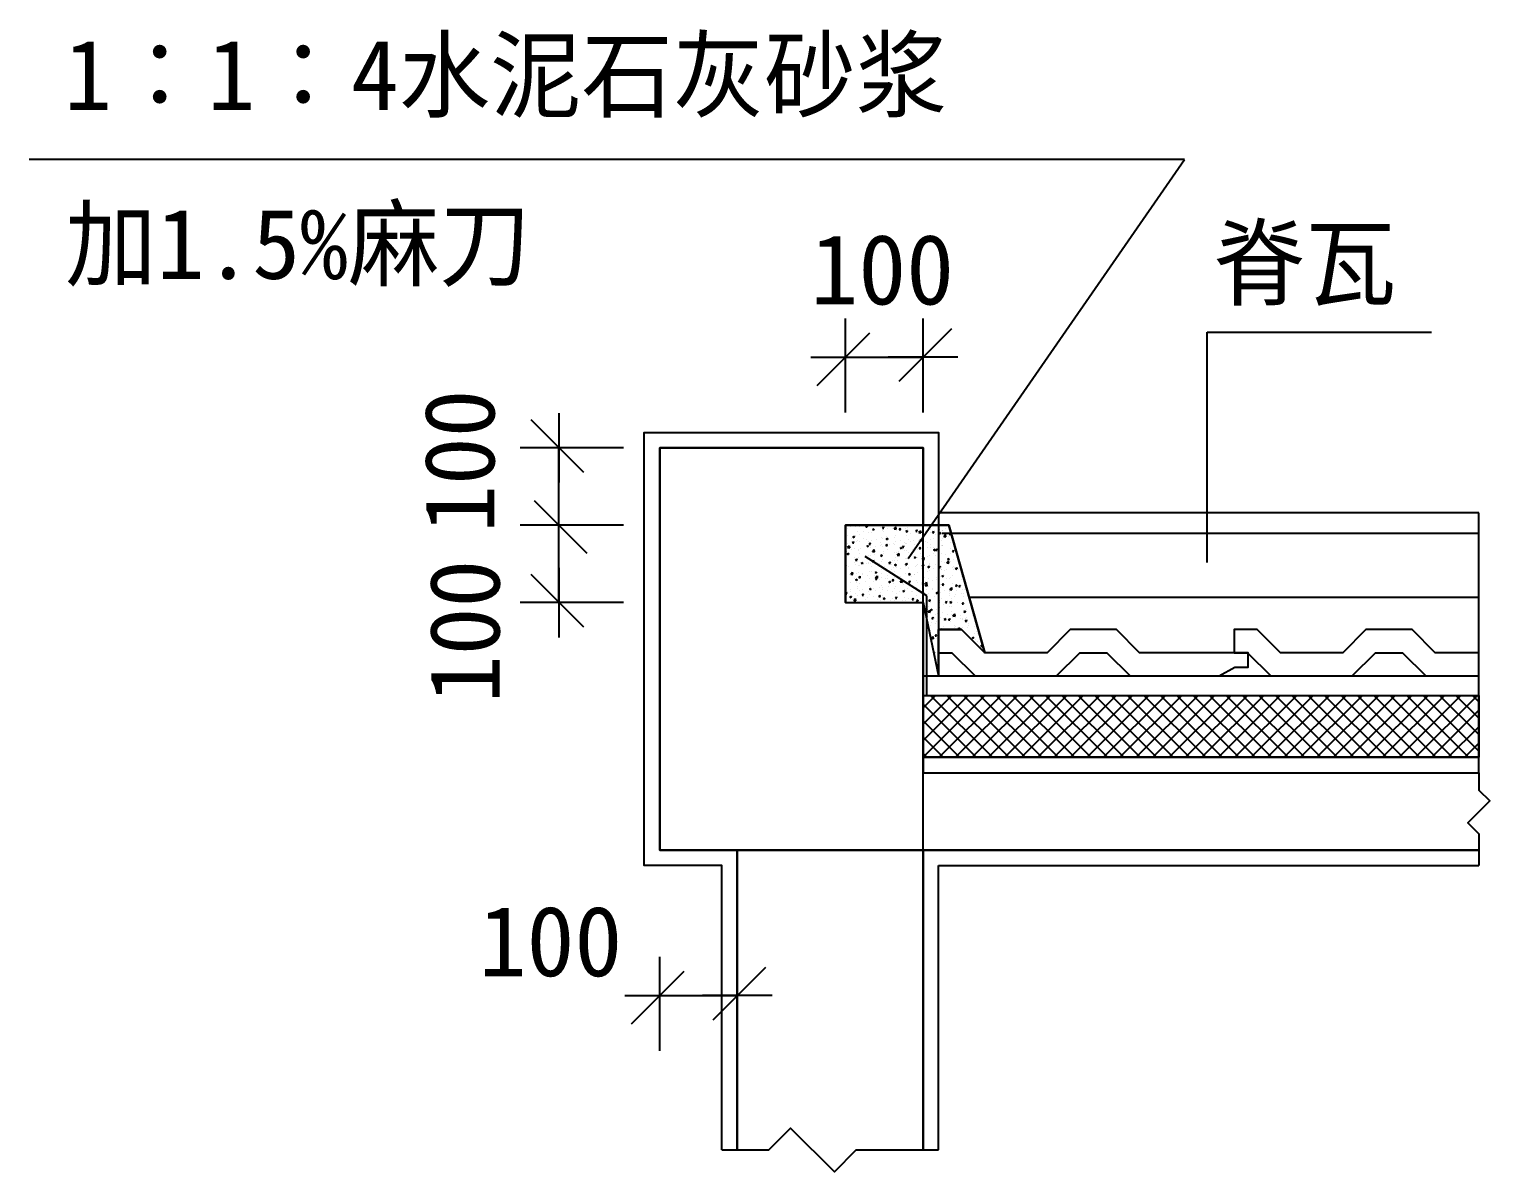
# Model space of a CAD drawing. Header units: metres. Extents: x 2670 to 45747, y -17800 to 38568.
# Drawn here: x 35145 to 44579, y 10562 to 17947 of the extents above; entities that cross this region are included whole.
import ezdxf

# ---------------------------------------------------------------- set-up
doc = ezdxf.new("R2010")
doc.units = ezdxf.units.M
for name, color, linetype in [('BD', 2, 'Continuous'), ('MC', 4, 'Continuous'), ('Y', 6, 'Continuous'), ('ZHOU2', 3, 'Continuous')]:
    doc.layers.add(name, color=color, linetype=linetype)

# ---------------------------------------------------------------- blocks, each defined once
blk = doc.blocks.new('_DIMX')
blk.add_line((-150, 0), (150, 0))
at = {"color": 1}
blk.add_lwpolyline([(-122.18, -121.72), (104.68, 105.14)], dxfattribs=at)

msp = doc.modelspace()

# ---------------------------------------------------------------- linework, layer by layer
for p, q in [((42606.98, 17103.91), (35145.32, 17103.91)), ((42754.62, 14500.46), (42754.62, 15989.36)), ((42754.62, 15989.36), (44201.99, 15989.36)), ((39218.46, 15241.23), (40918.46, 15241.23)), ((39218.46, 12641.23), (39218.46, 15241.23)), ((40918.46, 10703.21), (40918.46, 15241.23)), ((44508.68, 14820.38), (41025.22, 14820.38)), ((44508.68, 13141.23), (44508.68, 14820.38)), ((40424.38, 14730.17), (40424.38, 14730.17)), ((40431.76, 14722.08), (40431.76, 14722.08)), ((40441.71, 14740.59), (40442.25, 14741.23)), ((40441.71, 14740.59), (40450.68, 14739.8)), ((40450.92, 14739.89), (40450.67, 14741.23)), ((40483.92, 14732.98), (40483.92, 14732.98)), ((40509.66, 14733.33), (40509.66, 14733.33)), ((40549.3, 14731.18), (40556.53, 14739.79)), ((40549.3, 14731.18), (40558.27, 14730.39)), ((40558.51, 14730.48), (40556.77, 14739.88)), ((40563.99, 14729.59), (40563.99, 14729.59)), ((40581.36, 14741.23), (40585.29, 14740.62)), ((40585.53, 14740.65), (40585.47, 14741.23)), ((40591.93, 14714.08), (40602.44, 14718.11)), ((40599.64, 14709.14), (40602.68, 14718.2)), ((40644.06, 14726.21), (40644.06, 14726.21)), ((40656.89, 14721.76), (40664.12, 14730.38)), ((40656.89, 14721.76), (40665.86, 14720.98)), ((40666.1, 14721.06), (40664.36, 14730.47)), ((40687.6, 14722.63), (40687.6, 14722.63)), ((40724.14, 14722.83), (40724.14, 14722.83)), ((40725.15, 14727.58), (40725.15, 14727.58)), ((40732.03, 14717.86), (40743.72, 14730.04)), ((40732.03, 14717.86), (40745.37, 14715.79)), ((40745.62, 14715.82), (40743.96, 14730.07)), ((40744.11, 14722.73), (40744.11, 14722.73)), ((40764.48, 14712.35), (40771.71, 14720.97)), ((40773.69, 14711.65), (40771.95, 14721.05)), ((40781.96, 14735.06), (40781.96, 14735.06)), ((40804.21, 14719.44), (40804.21, 14719.44)), ((40815.55, 14725.37), (40815.55, 14725.37)), ((40831.58, 14737.74), (40831.58, 14737.74)), ((40891.31, 14734.97), (40891.31, 14734.97)), ((40918.46, 14741.23), (41086.23, 14741.23)), ((40918.46, 14741.23), (40918.46, 14741.23)), ((41063.88, 14718.21), (41063.88, 14718.21)), ((41086.23, 14741.23), (41317.78, 13917.19)), ((40429.93, 14672.15), (40429.93, 14672.15)), ((40454.71, 14656.33), (40454.71, 14656.33)), ((40459.05, 14638.58), (40459.05, 14638.58)), ((40462.53, 14627.76), (40469.76, 14636.38)), ((40462.53, 14627.76), (40471.49, 14626.97)), ((40465.9, 14665.7), (40476.4, 14669.73)), ((40465.9, 14665.7), (40473.36, 14660.67)), ((40471.73, 14627.06), (40470, 14636.46)), ((40473.6, 14660.76), (40476.64, 14669.82)), ((40481.67, 14677.68), (40481.67, 14677.68)), ((40486.33, 14636.18), (40486.33, 14636.18)), ((40496.6, 14643.52), (40496.6, 14643.52)), ((40498.51, 14697.74), (40498.51, 14697.74)), ((40506.02, 14633.46), (40506.02, 14633.46)), ((40507.84, 14683.4), (40507.84, 14683.4)), ((40534.78, 14652.94), (40534.78, 14652.94)), ((40536.06, 14702.68), (40536.06, 14702.68)), ((40553.41, 14651), (40553.41, 14651)), ((40566.41, 14632.8), (40566.41, 14632.8)), ((40569.15, 14692.7), (40569.15, 14692.7)), ((40570.12, 14618.35), (40577.35, 14626.96)), ((40579.32, 14617.65), (40577.59, 14627.05)), ((40583.03, 14644.02), (40583.03, 14644.02)), ((40584.86, 14693.96), (40584.86, 14693.96)), ((40591.93, 14714.08), (40599.39, 14709.05)), ((40592.87, 14710.16), (40592.87, 14710.16)), ((40614.85, 14649.56), (40614.85, 14649.56)), ((40646.48, 14629.41), (40646.48, 14629.41)), ((40648.14, 14663.47), (40648.14, 14663.47)), ((40656.63, 14707.71), (40656.63, 14707.71)), ((40658.8, 14653.63), (40658.8, 14653.63)), ((40660.62, 14703.56), (40660.62, 14703.56)), ((40681.47, 14653.69), (40691.97, 14657.72)), ((40681.47, 14653.69), (40688.93, 14648.66)), ((40685.69, 14668.42), (40685.69, 14668.42)), ((40689.17, 14648.74), (40692.21, 14657.81)), ((40694.93, 14646.18), (40694.93, 14646.18)), ((40726.55, 14626.03), (40726.55, 14626.03)), ((40736.71, 14664.87), (40736.71, 14664.87)), ((40737.91, 14633.23), (40737.91, 14633.23)), ((40738.53, 14714.81), (40738.53, 14714.81)), ((40742.5, 14675.9), (40742.5, 14675.9)), ((40764.48, 14712.35), (40773.45, 14711.57)), ((40775, 14642.79), (40775, 14642.79)), ((40797.77, 14629.21), (40797.77, 14629.21)), ((40807.5, 14702.07), (40818.01, 14706.1)), ((40807.5, 14702.07), (40814.96, 14697.04)), ((40811.9, 14625.5), (40811.9, 14625.5)), ((40813.72, 14675.43), (40813.72, 14675.43)), ((40815.21, 14697.12), (40818.25, 14706.19)), ((40825.39, 14648.24), (40825.39, 14648.24)), ((40835.32, 14634.15), (40835.32, 14634.15)), ((40837.23, 14688.37), (40837.23, 14688.37)), ((40855.07, 14639.41), (40855.07, 14639.41)), ((40872.07, 14702.94), (40879.3, 14711.55)), ((40872.07, 14702.94), (40881.04, 14702.15)), ((40874.78, 14693.31), (40874.78, 14693.31)), ((40881.28, 14702.24), (40879.54, 14711.64)), ((40884.28, 14716.06), (40884.28, 14716.06)), ((40887.66, 14635.1), (40887.66, 14635.1)), ((40889.49, 14685.04), (40889.49, 14685.04)), ((40892.12, 14693.03), (40903.8, 14705.21)), ((40892.12, 14693.03), (40905.46, 14690.97)), ((40892.13, 14641.63), (40892.13, 14641.63)), ((40897.04, 14641.68), (40907.54, 14645.71)), ((40897.04, 14641.68), (40904.5, 14636.64)), ((40905.71, 14691), (40904.05, 14705.24)), ((40904.74, 14636.73), (40907.78, 14645.79)), ((40912.87, 14663.26), (40912.87, 14663.26)), ((40931.59, 14700.79), (40931.59, 14700.79)), ((40935.15, 14636.03), (40935.15, 14636.03)), ((40948.81, 14630.32), (40948.81, 14630.32)), ((40964.36, 14712.68), (40964.36, 14712.68)), ((40965.57, 14646.35), (40965.57, 14646.35)), ((40967.4, 14696.28), (40967.4, 14696.28)), ((40979.66, 14693.52), (40986.89, 14702.14)), ((40979.66, 14693.52), (40988.62, 14692.74)), ((40986.87, 14654.1), (40986.87, 14654.1)), ((40988.86, 14692.82), (40987.13, 14702.23)), ((41000.35, 14678.28), (41000.35, 14678.28)), ((41015.22, 14632.65), (41015.22, 14632.65)), ((41023.07, 14690.06), (41033.57, 14694.09)), ((41023.07, 14690.06), (41030.53, 14685.02)), ((41024.42, 14659.04), (41024.42, 14659.04)), ((41026.33, 14713.26), (41026.33, 14713.26)), ((41030.77, 14685.11), (41033.82, 14694.17)), ((41036.29, 14645.34), (41036.29, 14645.34)), ((44508.68, 14687.65), (41041.82, 14687.65)), ((41042.59, 14656.91), (41042.59, 14656.91)), ((41044.41, 14706.85), (41044.41, 14706.85)), ((41044.43, 14709.29), (41044.43, 14709.29)), ((41052.21, 14668.21), (41063.89, 14680.38)), ((41052.21, 14668.21), (41065.55, 14666.14)), ((41065.79, 14666.17), (41064.13, 14680.41)), ((41081.23, 14666.52), (41081.23, 14666.52)), ((41087.25, 14684.11), (41094.48, 14692.73)), ((41087.25, 14684.11), (41096.21, 14683.33)), ((41087.82, 14693.29), (41087.82, 14693.29)), ((41096.45, 14683.41), (41094.72, 14692.81)), ((41095.29, 14629.26), (41095.29, 14629.26)), ((41112.61, 14629.66), (41117.09, 14631.38)), ((41112.61, 14629.66), (41118.74, 14625.53)), ((40419.59, 14579.42), (40419.59, 14579.42)), ((40423.94, 14540.23), (40423.94, 14540.23)), ((40424.86, 14580.08), (40424.86, 14580.08)), ((40426.28, 14572.28), (40426.28, 14572.28)), ((40428.11, 14622.22), (40428.11, 14622.22)), ((40429.4, 14556.93), (40439.91, 14560.96)), ((40429.4, 14556.93), (40436.86, 14551.9)), ((40431.75, 14596.57), (40443.43, 14608.75)), ((40431.75, 14596.57), (40445.09, 14594.5)), ((40437.1, 14551.98), (40440.15, 14561.05)), ((40445.33, 14594.53), (40443.68, 14608.78)), ((40457.14, 14584.36), (40457.14, 14584.36)), ((40474.49, 14532.68), (40474.49, 14532.68)), ((40475.48, 14588.18), (40475.48, 14588.18)), ((40502.37, 14533.59), (40502.37, 14533.59)), ((40504.19, 14583.53), (40504.19, 14583.53)), ((40504.94, 14576.7), (40504.94, 14576.7)), ((40511.42, 14555.25), (40511.42, 14555.25)), ((40513.95, 14591.84), (40513.95, 14591.84)), ((40943.46, 14283.98), (40544.45, 14539.56)), ((40555.44, 14605.31), (40565.94, 14609.34)), ((40555.44, 14605.31), (40562.9, 14600.28)), ((40562.96, 14603.2), (40562.96, 14603.2)), ((40563.14, 14600.36), (40566.18, 14609.43)), ((40569.22, 14545.15), (40569.22, 14545.15)), ((40570.12, 14618.35), (40579.08, 14617.56)), ((40579.38, 14544.16), (40579.38, 14544.16)), ((40581.21, 14594.09), (40581.21, 14594.09)), ((40585.01, 14573.32), (40585.01, 14573.32)), ((40591.83, 14571.74), (40603.52, 14583.92)), ((40591.83, 14571.74), (40605.17, 14569.68)), ((40598.9, 14570.26), (40598.9, 14570.26)), ((40605.42, 14569.71), (40603.76, 14583.95)), ((40606.77, 14550.09), (40606.77, 14550.09)), ((40608.68, 14604.31), (40608.68, 14604.31)), ((40644.97, 14544.92), (40655.47, 14548.95)), ((40644.97, 14544.92), (40652.43, 14539.88)), ((40646.23, 14609.25), (40646.23, 14609.25)), ((40650.43, 14618.21), (40650.43, 14618.21)), ((40652.67, 14539.97), (40655.72, 14549.03)), ((40655.15, 14553.76), (40655.15, 14553.76)), ((40656.97, 14603.69), (40656.97, 14603.69)), ((40663.58, 14557.57), (40663.58, 14557.57)), ((40665.08, 14569.93), (40665.08, 14569.93)), ((40677.7, 14608.93), (40684.94, 14617.55)), ((40677.7, 14608.93), (40686.67, 14608.15)), ((40686.91, 14608.23), (40685.18, 14617.64)), ((40686.38, 14585.28), (40686.38, 14585.28)), ((40703.04, 14616.73), (40703.04, 14616.73)), ((40733.06, 14565), (40733.06, 14565)), ((40734.88, 14614.94), (40734.88, 14614.94)), ((40743.66, 14532.78), (40743.66, 14532.78)), ((40745.16, 14566.55), (40745.16, 14566.55)), ((40751.92, 14546.92), (40763.6, 14559.09)), ((40751.92, 14546.92), (40765.26, 14544.85)), ((40758.31, 14570.04), (40758.31, 14570.04)), ((40765.51, 14544.88), (40763.85, 14559.12)), ((40771.01, 14593.3), (40781.51, 14597.33)), ((40771.01, 14593.3), (40778.47, 14588.26)), ((40773.85, 14600.29), (40773.85, 14600.29)), ((40778.71, 14588.35), (40781.75, 14597.41)), ((40785.29, 14599.52), (40792.52, 14608.14)), ((40785.29, 14599.52), (40794.26, 14598.74)), ((40794.5, 14598.82), (40792.76, 14608.22)), ((40795.86, 14574.99), (40795.86, 14574.99)), ((40806.63, 14622.65), (40806.63, 14622.65)), ((40810.07, 14575.57), (40810.07, 14575.57)), ((40825.23, 14563.17), (40825.23, 14563.17)), ((40831.14, 14547.8), (40831.14, 14547.8)), ((40852.67, 14582.47), (40852.67, 14582.47)), ((40860.54, 14532.9), (40871.04, 14536.94)), ((40860.54, 14532.9), (40868, 14527.87)), ((40861.33, 14615.31), (40861.33, 14615.31)), ((40868.24, 14527.96), (40871.29, 14537.02)), ((40884.02, 14535.23), (40884.02, 14535.23)), ((40885.84, 14585.17), (40885.84, 14585.17)), ((40886.7, 14619.26), (40886.7, 14619.26)), ((40892.88, 14590.11), (40900.11, 14598.73)), ((40892.88, 14590.11), (40901.85, 14589.32)), ((40902.09, 14589.41), (40900.35, 14598.81)), ((40905.3, 14559.78), (40905.3, 14559.78)), ((40907.95, 14535.78), (40907.95, 14535.78)), ((40912.01, 14522.09), (40923.69, 14534.27)), ((40918.62, 14562.82), (40918.62, 14562.82)), ((40925.59, 14520.05), (40923.94, 14534.3)), ((40945.5, 14540.72), (40945.5, 14540.72)), ((40947.41, 14594.94), (40947.41, 14594.94)), ((40961.92, 14546.48), (40961.92, 14546.48)), ((40963.75, 14596.42), (40963.75, 14596.42)), ((40966.77, 14615.88), (40966.77, 14615.88)), ((40984.96, 14599.88), (40984.96, 14599.88)), ((40985.38, 14556.4), (40985.38, 14556.4)), ((40986.57, 14581.28), (40997.08, 14585.32)), ((40986.57, 14581.28), (40994.04, 14576.25)), ((40994.28, 14576.34), (40997.32, 14585.4)), ((41000.47, 14580.7), (41007.7, 14589.31)), ((41000.47, 14580.7), (41009.44, 14579.91)), ((41002.31, 14548.2), (41002.31, 14548.2)), ((41006.1, 14577.83), (41006.1, 14577.83)), ((41009.68, 14580), (41007.94, 14589.4)), ((41038.94, 14557.04), (41038.94, 14557.04)), ((41040.76, 14606.98), (41040.76, 14606.98)), ((41041.77, 14607.36), (41041.77, 14607.36)), ((41046.85, 14612.5), (41046.85, 14612.5)), ((41065.45, 14553.02), (41065.45, 14553.02)), ((41093.57, 14592.85), (41093.57, 14592.85)), ((41097.04, 14560.67), (41097.04, 14560.67)), ((41108.06, 14571.28), (41115.29, 14579.9)), ((41108.06, 14571.28), (41117.03, 14570.5)), ((41114.71, 14566.65), (41114.71, 14566.65)), ((41117.27, 14570.58), (41115.53, 14579.99)), ((41116.53, 14616.58), (41116.53, 14616.58)), ((41134.59, 14565.62), (41134.59, 14565.62)), ((40422.64, 14472.41), (40422.64, 14472.41)), ((40424.46, 14522.35), (40424.46, 14522.35)), ((40427.28, 14483.28), (40427.28, 14483.28)), ((40435.03, 14473.52), (40435.03, 14473.52)), ((40451.63, 14425.63), (40463.32, 14437.8)), ((40465.22, 14423.59), (40463.56, 14437.83)), ((40475.73, 14500.05), (40475.73, 14500.05)), ((40481.23, 14487.74), (40481.23, 14487.74)), ((40483.34, 14514.93), (40490.57, 14523.55)), ((40483.34, 14514.93), (40492.3, 14514.15)), ((40492.54, 14514.23), (40490.81, 14523.63)), ((40500.54, 14483.66), (40500.54, 14483.66)), ((40507.35, 14479.9), (40507.35, 14479.9)), ((40518.94, 14496.54), (40529.44, 14500.57)), ((40518.94, 14496.54), (40526.4, 14491.5)), ((40526.64, 14491.59), (40529.68, 14500.65)), ((40529.76, 14485.99), (40529.76, 14485.99)), ((40555.8, 14496.67), (40555.8, 14496.67)), ((40567.31, 14490.93), (40567.31, 14490.93)), ((40568.71, 14502.75), (40568.71, 14502.75)), ((40575.74, 14444.29), (40575.74, 14444.29)), ((40577.56, 14494.22), (40577.56, 14494.22)), ((40584.66, 14439.25), (40584.66, 14439.25)), ((40587.43, 14476.52), (40587.43, 14476.52)), ((40590.93, 14505.52), (40598.16, 14514.14)), ((40590.93, 14505.52), (40599.89, 14504.73)), ((40600.13, 14504.82), (40598.4, 14514.22)), ((40608.47, 14436.14), (40618.98, 14440.18)), ((40608.47, 14436.14), (40615.94, 14431.11)), ((40616.18, 14431.2), (40619.22, 14440.26)), ((40624.12, 14498.41), (40624.12, 14498.41)), ((40635.87, 14493.28), (40635.87, 14493.28)), ((40651.5, 14453.89), (40651.5, 14453.89)), ((40653.33, 14503.82), (40653.33, 14503.82)), ((40656.18, 14517.77), (40656.18, 14517.77)), ((40667.5, 14473.13), (40667.5, 14473.13)), ((40679.39, 14451.72), (40679.39, 14451.72)), ((40698.52, 14496.1), (40705.75, 14504.72)), ((40698.52, 14496.1), (40707.48, 14495.32)), ((40707.72, 14495.41), (40705.99, 14504.81)), ((40715.95, 14489.9), (40715.95, 14489.9)), ((40716.94, 14456.66), (40716.94, 14456.66)), ((40718.85, 14510.88), (40718.85, 14510.88)), ((40729.41, 14465.14), (40729.41, 14465.14)), ((40731.23, 14515.07), (40731.23, 14515.07)), ((40734.51, 14484.52), (40745.01, 14488.56)), ((40734.51, 14484.52), (40741.97, 14479.49)), ((40737.47, 14443.28), (40737.47, 14443.28)), ((40742.21, 14479.58), (40745.25, 14488.64)), ((40747.57, 14469.75), (40747.57, 14469.75)), ((40756.4, 14515.83), (40756.4, 14515.83)), ((40773.75, 14464.14), (40773.75, 14464.14)), ((40796.02, 14486.52), (40796.02, 14486.52)), ((40806.11, 14486.69), (40813.34, 14495.31)), ((40806.11, 14486.69), (40815.07, 14485.91)), ((40806.43, 14475.7), (40806.43, 14475.7)), ((40808.25, 14525.63), (40808.25, 14525.63)), ((40813.21, 14523.31), (40813.21, 14523.31)), ((40815.31, 14485.99), (40813.58, 14495.4)), ((40824.95, 14458.3), (40824.95, 14458.3)), ((40827.65, 14466.37), (40827.65, 14466.37)), ((40868.48, 14476.62), (40868.48, 14476.62)), ((40876.09, 14483.13), (40876.09, 14483.13)), ((40880.37, 14435.37), (40880.37, 14435.37)), ((40882.19, 14485.3), (40882.19, 14485.3)), ((40906.04, 14481.56), (40906.04, 14481.56)), ((40907.72, 14462.98), (40907.72, 14462.98)), ((40912.01, 14522.09), (40925.35, 14520.02)), ((40912.43, 14473.32), (40912.43, 14473.32)), ((40913.69, 14477.28), (40920.93, 14485.9)), ((40913.69, 14477.28), (40922.66, 14476.49)), ((40922.9, 14476.58), (40921.17, 14485.98)), ((40948.37, 14440.38), (40948.37, 14440.38)), ((40950.08, 14472.51), (40960.58, 14476.54)), ((40950.08, 14472.51), (40957.54, 14467.48)), ((40956.17, 14479.75), (40956.17, 14479.75)), ((40957.78, 14467.56), (40960.82, 14476.63)), ((40958.28, 14446.61), (40958.28, 14446.61)), ((40960.1, 14496.55), (40960.1, 14496.55)), ((40962.85, 14489.04), (40962.85, 14489.04)), ((40987.79, 14459.6), (40987.79, 14459.6)), ((40999.9, 14488.33), (40999.9, 14488.33)), ((41018.12, 14442.35), (41018.12, 14442.35)), ((41021.28, 14467.87), (41028.52, 14476.48)), ((41021.28, 14467.87), (41030.25, 14467.08)), ((41030.49, 14467.17), (41028.76, 14476.57)), ((41035.29, 14457.17), (41035.29, 14457.17)), ((41035.85, 14455.4), (41035.85, 14455.4)), ((41036.24, 14476.37), (41036.24, 14476.37)), ((41037.12, 14507.11), (41037.12, 14507.11)), ((41055.67, 14447.29), (41055.67, 14447.29)), ((41057.58, 14501.51), (41057.58, 14501.51)), ((41067.87, 14456.22), (41067.87, 14456.22)), ((41072.09, 14497.26), (41083.78, 14509.44)), ((41072.09, 14497.26), (41085.43, 14495.19)), ((41076.11, 14520.89), (41086.61, 14524.92)), ((41076.11, 14520.89), (41083.57, 14515.86)), ((41083.81, 14515.94), (41086.85, 14525.01)), ((41085.68, 14495.22), (41084.02, 14509.47)), ((41087.38, 14503.35), (41087.38, 14503.35)), ((41095.13, 14506.45), (41095.13, 14506.45)), ((41111.06, 14466.78), (41111.06, 14466.78)), ((41112.48, 14454.77), (41112.48, 14454.77)), ((41112.88, 14516.71), (41112.88, 14516.71)), ((41116.31, 14472.98), (41116.31, 14472.98)), ((41123.32, 14470.41), (41123.32, 14470.41)), ((41128.87, 14458.45), (41136.1, 14467.07)), ((41128.87, 14458.45), (41137.84, 14457.67)), ((41138.08, 14457.75), (41136.34, 14467.16)), ((41147.94, 14452.83), (41147.94, 14452.83)), ((40418.99, 14372.55), (40418.99, 14372.55)), ((40420.81, 14422.48), (40420.81, 14422.48)), ((40423.5, 14350.29), (40423.5, 14350.29)), ((40445.88, 14423.8), (40445.88, 14423.8)), ((40450.84, 14367.66), (40450.84, 14367.66)), ((40451.63, 14425.63), (40464.97, 14423.56)), ((40475.04, 14398.24), (40475.04, 14398.24)), ((40482.44, 14387.77), (40492.94, 14391.8)), ((40482.44, 14387.77), (40489.9, 14382.73)), ((40488.39, 14372.61), (40488.39, 14372.61)), ((40490.14, 14382.82), (40493.19, 14391.88)), ((40490.3, 14426.83), (40490.3, 14426.83)), ((40496.75, 14343.77), (40496.75, 14343.77)), ((40496.9, 14383.79), (40496.9, 14383.79)), ((40498.72, 14433.73), (40498.72, 14433.73)), ((40504.15, 14402.1), (40511.38, 14410.72)), ((40504.15, 14402.1), (40513.12, 14401.32)), ((40510.98, 14365.3), (40510.98, 14365.3)), ((40513.36, 14401.4), (40511.62, 14410.81)), ((40525.96, 14420.42), (40525.96, 14420.42)), ((40527.85, 14431.77), (40527.85, 14431.77)), ((40545.2, 14380.09), (40545.2, 14380.09)), ((40562.51, 14413.25), (40562.51, 14413.25)), ((40572.09, 14344.42), (40572.09, 14344.42)), ((40573.91, 14394.35), (40573.91, 14394.35)), ((40576.82, 14340.39), (40576.82, 14340.39)), ((40598.46, 14380.32), (40598.46, 14380.32)), ((40606.03, 14417.04), (40606.03, 14417.04)), ((40611.72, 14400.8), (40623.4, 14412.98)), ((40611.72, 14400.8), (40625.06, 14398.73)), ((40611.74, 14392.69), (40618.97, 14401.31)), ((40611.74, 14392.69), (40620.71, 14391.9)), ((40620.95, 14391.99), (40619.21, 14401.39)), ((40625.31, 14398.76), (40623.65, 14413.01)), ((40639.93, 14392.56), (40639.93, 14392.56)), ((40647.85, 14354.02), (40647.85, 14354.02)), ((40649.68, 14403.96), (40649.68, 14403.96)), ((40649.99, 14428.27), (40649.99, 14428.27)), ((40677.48, 14397.5), (40677.48, 14397.5)), ((40685.93, 14395.33), (40685.93, 14395.33)), ((40686.1, 14413.65), (40686.1, 14413.65)), ((40694.83, 14345.82), (40694.83, 14345.82)), ((40698.01, 14375.75), (40708.51, 14379.78)), ((40698.01, 14375.75), (40705.47, 14370.72)), ((40705.71, 14370.8), (40708.75, 14379.87)), ((40719.33, 14383.28), (40726.56, 14391.89)), ((40719.33, 14383.28), (40728.3, 14382.49)), ((40725.76, 14365.27), (40725.76, 14365.27)), ((40728.54, 14382.58), (40726.8, 14391.98)), ((40727.59, 14415.2), (40727.59, 14415.2)), ((40734.29, 14404.98), (40734.29, 14404.98)), ((40743.22, 14342.84), (40743.22, 14342.84)), ((40766.18, 14410.27), (40766.18, 14410.27)), ((40771.81, 14375.97), (40783.49, 14388.15)), ((40771.81, 14375.97), (40785.15, 14373.9)), ((40773.41, 14410.35), (40773.41, 14410.35)), ((40785.39, 14373.93), (40783.74, 14388.18)), ((40789.56, 14358.29), (40789.56, 14358.29)), ((40802.78, 14375.83), (40802.78, 14375.83)), ((40804.6, 14425.76), (40804.6, 14425.76)), ((40824.04, 14424.13), (40834.55, 14428.16)), ((40824.04, 14424.13), (40831.51, 14419.1)), ((40826.92, 14373.86), (40834.15, 14382.48)), ((40826.92, 14373.86), (40835.88, 14373.08)), ((40827.11, 14363.24), (40827.11, 14363.24)), ((40829.02, 14417.45), (40829.02, 14417.45)), ((40830.7, 14357.86), (40830.7, 14357.86)), ((40831.75, 14419.18), (40834.79, 14428.25)), ((40836.12, 14373.16), (40834.39, 14382.57)), ((40846.25, 14406.89), (40846.25, 14406.89)), ((40860.89, 14425.37), (40860.89, 14425.37)), ((40866.58, 14422.4), (40866.58, 14422.4)), ((40878.54, 14385.43), (40878.54, 14385.43)), ((40883.92, 14370.71), (40883.92, 14370.71)), ((40913.58, 14363.74), (40924.08, 14367.77)), ((40913.58, 14363.74), (40921.04, 14358.71)), ((40918.18, 14372.87), (40918.18, 14372.87)), ((40921.28, 14358.79), (40924.32, 14367.86)), ((40923.39, 14429.88), (40923.39, 14429.88)), ((40926.32, 14403.5), (40926.32, 14403.5)), ((40931.89, 14351.14), (40943.58, 14363.32)), ((40931.89, 14351.14), (40945.23, 14349.07)), ((40934.51, 14364.45), (40941.74, 14373.07)), ((40934.51, 14364.45), (40943.47, 14363.67)), ((40943.71, 14363.75), (40941.98, 14373.15)), ((40945.48, 14349.1), (40943.82, 14363.35)), ((40954.63, 14346.74), (40954.63, 14346.74)), ((40956.45, 14396.68), (40956.45, 14396.68)), ((40978.66, 14383.19), (40978.66, 14383.19)), ((41005.65, 14387.89), (41005.65, 14387.89)), ((41006.4, 14400.12), (41006.4, 14400.12)), ((41016.21, 14388.13), (41016.21, 14388.13)), ((41031.64, 14357.31), (41031.64, 14357.31)), ((41033.47, 14407.24), (41033.47, 14407.24)), ((41039.61, 14412.12), (41050.12, 14416.15)), ((41039.61, 14412.12), (41047.07, 14407.09)), ((41042.1, 14355.04), (41049.33, 14363.66)), ((41042.1, 14355.04), (41051.06, 14354.25)), ((41047.32, 14407.17), (41050.36, 14416.24)), ((41051.3, 14354.34), (41049.57, 14363.74)), ((41073.02, 14395.61), (41073.02, 14395.61)), ((41086.47, 14396.74), (41086.47, 14396.74)), ((41093.13, 14402.9), (41093.13, 14402.9)), ((41107.41, 14366.91), (41107.41, 14366.91)), ((41109.23, 14416.84), (41109.23, 14416.84)), ((41128.29, 14348.92), (41128.29, 14348.92)), ((41129.15, 14351.73), (41139.65, 14355.76)), ((41129.15, 14351.73), (41136.61, 14346.69)), ((41136.85, 14346.78), (41139.89, 14355.84)), ((41149.69, 14345.62), (41156.92, 14354.24)), ((41149.69, 14345.62), (41158.65, 14344.84)), ((41158.89, 14344.93), (41157.16, 14354.33)), ((41165.84, 14353.86), (41165.84, 14353.86)), ((41166.54, 14393.35), (41166.54, 14393.35)), ((41167.75, 14408.08), (41167.75, 14408.08)), ((41185.32, 14378.16), (41185.32, 14378.16)), ((40418.46, 14299.98), (40424.61, 14307.3)), ((40418.46, 14298.59), (40426.34, 14297.9)), ((40426.58, 14297.99), (40424.85, 14307.39)), ((40445.94, 14278.99), (40456.45, 14283.02)), ((40445.94, 14278.99), (40453.41, 14273.96)), ((40448.3, 14327), (40448.3, 14327)), ((40448.93, 14313.45), (40448.93, 14313.45)), ((40453.65, 14274.05), (40456.69, 14283.11)), ((40466.28, 14261.76), (40466.28, 14261.76)), ((40466.9, 14267.52), (40466.9, 14267.52)), ((40471.52, 14254.68), (40483.2, 14266.86)), ((40471.52, 14254.68), (40484.86, 14252.61)), ((40480.79, 14297.79), (40480.79, 14297.79)), ((40485.11, 14252.64), (40483.45, 14266.89)), ((40493.25, 14283.92), (40493.25, 14283.92)), ((40495.07, 14333.86), (40495.07, 14333.86)), ((40505.74, 14320.93), (40505.74, 14320.93)), ((40524.96, 14289.27), (40532.2, 14297.89)), ((40524.96, 14289.27), (40533.93, 14288.49)), ((40528.37, 14323.62), (40528.37, 14323.62)), ((40534.17, 14288.57), (40532.44, 14297.98)), ((40546.98, 14264.14), (40546.98, 14264.14)), ((40561.01, 14274.24), (40561.01, 14274.24)), ((40568.26, 14312.81), (40568.26, 14312.81)), ((40570.26, 14294.48), (40570.26, 14294.48)), ((40571.98, 14327.37), (40582.48, 14331.4)), ((40571.98, 14327.37), (40579.44, 14322.34)), ((40579.68, 14322.42), (40582.72, 14331.49)), ((40598.56, 14279.18), (40598.56, 14279.18)), ((40600.47, 14333.4), (40600.47, 14333.4)), ((40608.45, 14320.24), (40608.45, 14320.24)), ((40627.05, 14260.76), (40627.05, 14260.76)), ((40632.55, 14279.86), (40639.78, 14288.48)), ((40632.55, 14279.86), (40641.52, 14279.08)), ((40638.02, 14338.34), (40638.02, 14338.34)), ((40641.76, 14279.16), (40640.02, 14288.56)), ((40644.21, 14254.15), (40644.21, 14254.15)), ((40646.03, 14304.09), (40646.03, 14304.09)), ((40655.37, 14286.66), (40655.37, 14286.66)), ((40655.74, 14327.82), (40655.74, 14327.82)), ((40656.89, 14337), (40656.89, 14337)), ((40661.51, 14266.98), (40672.02, 14271.01)), ((40661.51, 14266.98), (40668.97, 14261.95)), ((40669.22, 14262.03), (40672.26, 14271.1)), ((40688.52, 14316.85), (40688.52, 14316.85)), ((40707.12, 14257.37), (40707.12, 14257.37)), ((40722.11, 14265.4), (40722.11, 14265.4)), ((40723.94, 14315.33), (40723.94, 14315.33)), ((40736.97, 14333.62), (40736.97, 14333.62)), ((40737.03, 14253.34), (40737.03, 14253.34)), ((40740.14, 14270.45), (40747.37, 14279.07)), ((40740.14, 14270.45), (40749.11, 14269.66)), ((40749.35, 14269.75), (40747.61, 14279.15)), ((40750.1, 14299.13), (40750.1, 14299.13)), ((40768.59, 14313.47), (40768.59, 14313.47)), ((40787.2, 14253.99), (40787.2, 14253.99)), ((40787.55, 14315.36), (40798.05, 14319.39)), ((40787.55, 14315.36), (40795.01, 14310.33)), ((40787.65, 14304.07), (40787.65, 14304.07)), ((40795.25, 14310.41), (40798.29, 14319.48)), ((40799.13, 14275.96), (40799.13, 14275.96)), ((40800.95, 14325.9), (40800.95, 14325.9)), ((40805, 14252.39), (40805, 14252.39)), ((40817.04, 14330.24), (40817.04, 14330.24)), ((40824.51, 14268.36), (40824.51, 14268.36)), ((40844.46, 14311.55), (40844.46, 14311.55)), ((40847.73, 14261.03), (40854.96, 14269.65)), ((40847.73, 14261.03), (40856.7, 14260.25)), ((40848.67, 14310.09), (40848.67, 14310.09)), ((40856.94, 14260.34), (40855.2, 14269.74)), ((40867.27, 14250.61), (40867.27, 14250.61)), ((40874.9, 14285.56), (40874.9, 14285.56)), ((40876.72, 14335.5), (40876.72, 14335.5)), ((40877.08, 14254.97), (40887.59, 14259)), ((40877.08, 14254.97), (40884.54, 14249.93)), ((40884.79, 14250.02), (40887.83, 14259.08)), ((40897.11, 14326.85), (40897.11, 14326.85)), ((40899.74, 14264.86), (40899.74, 14264.86)), ((40911.98, 14283.37), (40911.98, 14283.37)), ((40928.74, 14306.71), (40928.74, 14306.71)), ((40937.29, 14269.81), (40937.29, 14269.81)), ((40939.2, 14324.02), (40939.2, 14324.02)), ((40943.46, 13641.23), (40943.46, 14283.98)), ((40947.34, 14247.22), (40947.34, 14247.22)), ((40947.93, 14250.44), (40947.93, 14250.44)), ((40950.98, 14246.88), (40950.98, 14246.88)), ((40952.8, 14296.81), (40952.8, 14296.81)), ((40955.32, 14251.62), (40962.55, 14260.24)), ((40955.32, 14251.62), (40964.29, 14250.84)), ((40964.53, 14250.92), (40962.79, 14260.32)), ((40976.75, 14328.97), (40976.75, 14328.97)), ((40977.19, 14323.47), (40977.19, 14323.47)), ((40994.1, 14277.29), (40994.1, 14277.29)), ((40999.46, 14298.39), (40999.46, 14298.39)), ((41003.12, 14303.35), (41013.62, 14307.38)), ((41003.12, 14303.35), (41010.58, 14298.31)), ((41008.81, 14303.32), (41008.81, 14303.32)), ((41010.82, 14298.4), (41013.86, 14307.46)), ((41028, 14257.44), (41028, 14257.44)), ((41029.82, 14307.37), (41029.82, 14307.37)), ((41033.56, 14336.45), (41033.56, 14336.45)), ((41035.4, 14265.45), (41035.4, 14265.45)), ((41057.26, 14320.09), (41057.26, 14320.09)), ((41062.91, 14242.21), (41070.14, 14250.83)), ((41072.11, 14241.51), (41070.38, 14250.91)), ((41086.94, 14313.4), (41086.94, 14313.4)), ((41088.83, 14289.76), (41088.83, 14289.76)), ((41088.89, 14299.94), (41088.89, 14299.94)), ((41091.98, 14326.32), (41103.66, 14338.49)), ((41091.98, 14326.32), (41105.32, 14324.25)), ((41092.65, 14242.95), (41103.15, 14246.98)), ((41100.35, 14238.01), (41103.4, 14247.07)), ((41103.76, 14267.04), (41103.76, 14267.04)), ((41105.57, 14324.28), (41103.91, 14338.52)), ((41105.59, 14316.98), (41105.59, 14316.98)), ((41122.88, 14280.47), (41122.88, 14280.47)), ((41126.38, 14294.7), (41126.38, 14294.7)), ((41137.33, 14316.7), (41137.33, 14316.7)), ((41168.96, 14296.56), (41168.96, 14296.56)), ((41174.42, 14328.42), (41174.42, 14328.42)), ((41181.67, 14278.29), (41181.67, 14278.29)), ((41183.19, 14302.18), (41183.19, 14302.18)), ((41183.49, 14328.22), (41183.49, 14328.22)), ((41210.36, 14295.48), (41210.36, 14295.48)), ((44508.68, 14272.87), (41217.83, 14272.87)), ((40568.44, 14244.55), (40568.44, 14244.55)), ((40642.52, 14241.23), (40643.29, 14242.03)), ((40643.63, 14241.23), (40643.54, 14242.06)), ((40748.19, 14244.91), (40748.19, 14244.91)), ((40949.16, 14196.94), (40949.16, 14196.94)), ((40951.78, 14180.2), (40963.46, 14192.37)), ((40951.78, 14180.2), (40965.12, 14178.13)), ((40954.64, 14218.12), (40954.64, 14218.12)), ((40965.37, 14178.16), (40963.71, 14192.4)), ((40966.62, 14194.57), (40977.12, 14198.61)), ((40966.62, 14194.57), (40974.08, 14189.54)), ((40974.32, 14189.63), (40977.36, 14198.69)), ((40998.21, 14167.19), (40998.21, 14167.19)), ((41005.21, 14197.94), (41005.21, 14197.94)), ((41009.91, 14171.43), (41009.91, 14171.43)), ((41024.35, 14157.57), (41024.35, 14157.57)), ((41026.17, 14207.5), (41026.17, 14207.5)), ((41027.42, 14243.84), (41027.42, 14243.84)), ((41047.46, 14176.38), (41047.46, 14176.38)), ((41049.37, 14230.6), (41049.37, 14230.6)), ((41062.91, 14242.21), (41071.88, 14241.42)), ((41078.28, 14163.81), (41078.28, 14163.81)), ((41086.92, 14235.54), (41086.92, 14235.54)), ((41092.65, 14242.95), (41100.11, 14237.92)), ((41092.69, 14212.96), (41092.69, 14212.96)), ((41100.11, 14167.17), (41100.11, 14167.17)), ((41101.94, 14217.11), (41101.94, 14217.11)), ((41104.27, 14183.86), (41104.27, 14183.86)), ((41107.49, 14240.46), (41107.49, 14240.46)), ((41111.87, 14155.37), (41123.55, 14167.55)), ((41111.87, 14155.37), (41125.21, 14153.3)), ((41125.45, 14153.33), (41123.79, 14167.58)), ((41143.73, 14243.02), (41143.73, 14243.02)), ((41158.35, 14160.43), (41158.35, 14160.43)), ((41170.5, 14232.8), (41177.73, 14241.41)), ((41170.5, 14232.8), (41179.46, 14232.01)), ((41179.7, 14232.1), (41177.97, 14241.5)), ((41178.02, 14178.42), (41178.02, 14178.42)), ((41179.85, 14228.35), (41179.85, 14228.35)), ((41180.17, 14227.98), (41180.17, 14227.98)), ((41182.19, 14182.56), (41192.69, 14186.59)), ((41182.19, 14182.56), (41189.65, 14177.53)), ((41187.56, 14237.07), (41187.56, 14237.07)), ((41189.89, 14177.61), (41192.93, 14186.68)), ((41199, 14196.33), (41199, 14196.33)), ((41236.55, 14201.27), (41236.55, 14201.27)), ((41238.43, 14157.04), (41238.43, 14157.04)), ((40947.33, 14147.01), (40947.33, 14147.01)), ((40949.76, 14150.43), (40949.76, 14150.43)), ((40968.36, 14090.95), (40968.36, 14090.95)), ((40968.54, 14058.05), (40968.54, 14058.05)), ((40970.45, 14112.27), (40970.45, 14112.27)), ((40976.13, 14138.79), (40983.36, 14147.41)), ((40976.13, 14138.79), (40985.1, 14138.01)), ((40985.34, 14138.09), (40983.6, 14147.5)), ((40999.02, 14108.44), (40999.02, 14108.44)), ((41008, 14117.22), (41008, 14117.22)), ((41022.52, 14107.64), (41022.52, 14107.64)), ((41029.83, 14147.04), (41029.83, 14147.04)), ((41034.96, 14075.51), (41034.96, 14075.51)), ((41048.44, 14087.56), (41048.44, 14087.56)), ((41056.15, 14134.18), (41066.66, 14138.21)), ((41056.15, 14134.18), (41063.62, 14129.15)), ((41063.86, 14129.23), (41066.9, 14138.3)), ((41064.81, 14124.69), (41064.81, 14124.69)), ((41083.72, 14129.38), (41090.95, 14138)), ((41083.72, 14129.38), (41092.69, 14128.6)), ((41086.5, 14123.46), (41086.5, 14123.46)), ((41092.93, 14128.68), (41091.19, 14138.08)), ((41096.47, 14067.3), (41096.47, 14067.3)), ((41098.29, 14117.24), (41098.29, 14117.24)), ((41109.91, 14143.66), (41109.91, 14143.66)), ((41120.08, 14078), (41120.08, 14078)), ((41122.44, 14090.53), (41122.44, 14090.53)), ((41128.51, 14084.18), (41128.51, 14084.18)), ((41145.69, 14073.79), (41156.19, 14077.82)), ((41145.69, 14073.79), (41153.15, 14068.76)), ((41153.39, 14068.84), (41156.43, 14077.9)), ((41157.63, 14082.95), (41157.63, 14082.95)), ((41159.54, 14137.17), (41159.54, 14137.17)), ((41173.97, 14138.48), (41173.97, 14138.48)), ((41174.37, 14078.55), (41174.37, 14078.55)), ((41176.2, 14128.49), (41176.2, 14128.49)), ((41189.98, 14140.28), (41189.98, 14140.28)), ((41191.31, 14119.97), (41198.54, 14128.59)), ((41191.31, 14119.97), (41200.28, 14119.18)), ((41197.09, 14142.11), (41197.09, 14142.11)), ((41200.52, 14119.27), (41198.78, 14128.67)), ((41208.59, 14080.8), (41208.59, 14080.8)), ((41209.92, 14105.54), (41209.92, 14105.54)), ((41214.44, 14090.43), (41214.44, 14090.43)), ((41251.39, 14089.11), (41251.39, 14089.11)), ((41253.21, 14139.05), (41253.21, 14139.05)), ((40970.78, 13994.15), (40970.78, 13994.15)), ((40971.67, 14009.25), (40983.35, 14021.43)), ((40971.67, 14009.25), (40985.01, 14007.18)), ((40985.25, 14007.21), (40983.6, 14021.46)), ((40985.89, 14006.37), (40985.89, 14006.37)), ((40996.95, 14025.96), (41004.18, 14034.58)), ((40996.95, 14025.96), (41005.91, 14025.18)), ((41006.15, 14025.26), (41004.42, 14034.67)), ((41004.77, 14008), (41004.77, 14008)), ((41219.29, 14015.68), (41219.36, 14015.76)), ((41219.7, 14015.26), (41219.59, 14015.84)), ((41235.23, 14013.4), (41245.73, 14017.43)), ((41235.23, 14013.39), (41242.69, 14008.36)), ((41242.93, 14008.45), (41245.97, 14017.51)), ((41247.74, 13989.24), (41247.74, 13989.24)), ((41249.57, 14039.18), (41249.57, 14039.18)), ((41259.45, 14000.76), (41259.45, 14000.76)), ((41267.2, 14053.05), (41267.2, 14053.05)), ((41267.8, 13989.52), (41267.8, 13989.52)), ((41269.71, 14043.74), (41269.71, 14043.74)), ((41291.08, 13980.61), (41291.08, 13980.61)), ((41291.84, 13959.6), (41302.69, 13970.9)), ((41305.42, 13957.56), (41304.71, 13963.69)), ((40986.65, 13917.98), (40993.66, 13920.67)), ((40987.56, 13913.67), (40990.62, 13911.6)), ((40989.39, 13934.67), (40989.39, 13934.67)), ((40990.86, 13911.69), (40993.9, 13920.75)), ((40998.58, 13918.5), (40998.58, 13918.5)), ((41001.7, 13900.52), (41001.7, 13900.52)), ((41015.23, 13907.9), (41015.23, 13907.9)), ((41017.05, 13957.83), (41017.05, 13957.83)), ((41017.76, 13913.14), (41018.63, 13914.18)), ((41017.76, 13913.14), (41018.63, 13913.06)), ((41291.84, 13959.6), (41305.18, 13957.53)), ((41001.31, 13848.48), (41003.24, 13850.48)), ((41005.14, 13836.27), (41003.48, 13850.51)), ((41003.86, 13836.4), (41004.89, 13836.24)), ((41011.58, 13808.03), (41011.58, 13808.03)), ((41013.4, 13857.97), (41013.4, 13857.97)), ((41017.14, 13794.62), (41017.14, 13794.62)), ((40918.46, 13767.19), (44508.68, 13767.19)), ((40918.46, 13641.23), (44508.68, 13641.23)), ((40918.46, 13242.46), (41317.23, 13641.23)), ((40918.46, 13348.52), (41211.17, 13641.23)), ((40918.46, 13454.59), (41105.1, 13641.23)), ((40918.46, 13560.65), (40999.04, 13641.23)), ((41366.9, 13241.23), (40966.9, 13641.23)), ((41023.3, 13241.23), (41423.3, 13641.23)), ((41472.96, 13241.23), (41072.96, 13641.23)), ((41129.37, 13241.23), (41529.37, 13641.23)), ((41579.03, 13241.23), (41179.03, 13641.23)), ((41235.43, 13241.23), (41635.43, 13641.23)), ((41685.1, 13241.23), (41285.1, 13641.23)), ((41341.5, 13241.23), (41741.5, 13641.23)), ((41791.16, 13241.23), (41391.16, 13641.23)), ((41447.56, 13241.23), (41847.56, 13641.23)), ((41897.23, 13241.23), (41497.23, 13641.23)), ((41553.63, 13241.23), (41953.63, 13641.23)), ((42003.29, 13241.23), (41603.29, 13641.23)), ((41659.7, 13241.23), (42059.7, 13641.23)), ((42109.36, 13241.23), (41709.36, 13641.23)), ((41765.76, 13241.23), (42165.76, 13641.23)), ((42215.43, 13241.23), (41815.43, 13641.23)), ((41871.83, 13241.23), (42271.83, 13641.23)), ((42321.49, 13241.23), (41921.49, 13641.23)), ((41977.89, 13241.23), (42377.89, 13641.23)), ((42427.56, 13241.23), (42027.56, 13641.23)), ((42083.96, 13241.23), (42483.96, 13641.23)), ((42533.62, 13241.23), (42133.62, 13641.23)), ((42190.03, 13241.23), (42590.03, 13641.23)), ((42639.69, 13241.23), (42239.69, 13641.23)), ((42296.09, 13241.23), (42696.09, 13641.23)), ((42745.76, 13241.23), (42345.76, 13641.23)), ((42402.16, 13241.23), (42802.16, 13641.23)), ((42851.82, 13241.23), (42451.82, 13641.23)), ((42508.22, 13241.23), (42908.22, 13641.23)), ((42957.89, 13241.23), (42557.89, 13641.23)), ((42614.29, 13241.23), (43014.29, 13641.23)), ((43063.95, 13241.23), (42663.95, 13641.23)), ((42720.36, 13241.23), (43120.36, 13641.23)), ((43170.02, 13241.23), (42770.02, 13641.23)), ((42826.42, 13241.23), (43226.42, 13641.23)), ((43276.09, 13241.23), (42876.09, 13641.23)), ((42932.49, 13241.23), (43332.49, 13641.23)), ((43382.15, 13241.23), (42982.15, 13641.23)), ((43038.55, 13241.23), (43438.55, 13641.23)), ((43488.22, 13241.23), (43088.22, 13641.23)), ((43144.62, 13241.23), (43544.62, 13641.23)), ((43594.28, 13241.23), (43194.28, 13641.23)), ((43250.69, 13241.23), (43650.69, 13641.23)), ((43700.35, 13241.23), (43300.35, 13641.23)), ((43356.75, 13241.23), (43756.75, 13641.23)), ((43806.42, 13241.23), (43406.42, 13641.23)), ((43462.82, 13241.23), (43862.82, 13641.23)), ((43912.48, 13241.23), (43512.48, 13641.23)), ((43568.88, 13241.23), (43968.88, 13641.23)), ((44018.55, 13241.23), (43618.55, 13641.23)), ((43674.95, 13241.23), (44074.95, 13641.23)), ((44124.61, 13241.23), (43724.61, 13641.23)), ((43781.02, 13241.23), (44181.02, 13641.23)), ((44230.68, 13241.23), (43830.68, 13641.23)), ((43887.08, 13241.23), (44287.08, 13641.23)), ((44336.75, 13241.23), (43936.75, 13641.23)), ((43993.15, 13241.23), (44393.15, 13641.23)), ((44442.81, 13241.23), (44042.81, 13641.23)), ((44099.21, 13241.23), (44499.21, 13641.23)), ((44508.68, 13281.43), (44148.88, 13641.23)), ((44508.68, 13387.49), (44254.94, 13641.23)), ((44508.68, 13493.56), (44361.01, 13641.23)), ((44508.68, 13599.62), (44467.08, 13641.23)), ((41260.83, 13241.23), (40918.46, 13583.6)), ((44205.28, 13241.23), (44508.68, 13544.63)), ((41154.77, 13241.23), (40918.46, 13477.54)), ((44311.35, 13241.23), (44508.68, 13438.57)), ((41048.7, 13241.23), (40918.46, 13371.47)), ((44417.41, 13241.23), (44508.68, 13332.5)), ((40942.63, 13241.23), (40918.46, 13265.41)), ((40918.46, 13241.23), (44508.68, 13241.23)), ((40918.46, 13141.23), (44508.68, 13141.23)), ((44508.68, 13141.23), (44508.68, 13029.46)), ((44508.68, 13131.19), (44508.68, 13029.46)), ((44508.68, 13029.46), (44579.39, 12958.75)), ((44579.39, 12958.75), (44437.97, 12817.33)), ((44437.97, 12817.33), (44508.68, 12746.62)), ((44508.68, 12746.62), (44508.68, 12641.23)), ((39218.46, 12641.23), (40918.46, 12641.23)), ((39718.46, 10703.21), (39718.46, 12641.23)), ((40918.46, 12641.23), (44508.68, 12641.23)), ((44508.68, 12641.23), (44508.68, 12541.23)), ((41018.46, 12541.23), (44508.68, 12541.23)), ((41018.46, 10703.21), (41018.46, 12541.23)), ((39921.92, 10703.21), (40063.34, 10844.63)), ((40063.34, 10844.63), (40346.19, 10561.79)), ((39618.46, 10703.21), (39921.92, 10703.21)), ((39718.46, 10703.21), (39921.92, 10703.21)), ((40346.19, 10561.79), (40487.61, 10703.21)), ((40487.61, 10703.21), (41018.46, 10703.21))]:
    msp.add_line(p, q)
for points in [[(39618.46, 10703.21), (39618.46, 12541.23), (39118.46, 12541.23), (39118.46, 15341.23), (41018.46, 15341.23), (41018.46, 13767.19)], [(44508.68, 13917.19), (44227.53, 13917.19), (44077.53, 14067.19), (43779.25, 14067.19), (43629.25, 13917.19), (43227.53, 13917.19), (43077.53, 14067.19), (42928.39, 14067.19), (42928.39, 13917.19)], [(42928.39, 13917.19), (43015.4, 13917.19), (43165.4, 13767.19), (43691.38, 13767.19), (43841.38, 13917.19), (44015.4, 13917.19), (44165.4, 13767.19), (44508.68, 13767.19)]]:
    msp.add_lwpolyline(points)
for points in [[(40418.46, 14241.23), (40918.46, 14241.23), (41018.46, 13767.19), (41018.46, 13767.19), (41018.64, 13917.19), (41018.64, 14067.19), (41167.78, 14067.19), (41317.78, 13917.19), (41086.23, 14741.23), (40418.46, 14741.23)], [(40418.46, 14241.23), (40918.46, 14241.23), (40918.46, 14741.23), (40418.46, 14741.23)], [(41018.64, 13917.19), (41105.65, 13917.19), (41255.65, 13767.19), (41781.63, 13767.19), (41931.63, 13917.19), (42105.65, 13917.19), (42255.65, 13767.19), (42830.59, 13767.19), (42931.63, 13824.47), (43018.64, 13824.47), (43018.64, 13916.92), (42869.5, 13916.92), (42768.46, 13917.19), (42317.78, 13917.19), (42167.78, 14067.19), (41869.5, 14067.19), (41719.5, 13917.19), (41317.78, 13917.19), (41167.78, 14067.19), (41018.64, 14067.19)], [(40918.46, 13241.23), (40918.46, 13641.23), (44508.68, 13641.23), (44508.68, 13241.23)]]:
    msp.add_lwpolyline(points, close=True)
at = {"layer": 'BD'}
for p, q in [((40418.46, 14241.23), (40418.46, 14741.23)), ((40418.46, 14741.23), (40918.46, 14741.23)), ((40418.46, 14241.23), (40918.46, 14241.23)), ((40918.46, 13141.23), (44508.68, 13141.23)), ((44508.68, 13141.23), (44508.68, 13029.46)), ((44508.68, 13029.46), (44579.39, 12958.75)), ((44579.39, 12958.75), (44437.97, 12817.33)), ((44437.97, 12817.33), (44508.68, 12746.62)), ((39718.46, 10703.21), (39718.46, 12641.23)), ((40918.46, 12641.23), (44508.68, 12641.23)), ((40918.46, 12641.23), (40918.46, 10703.21))]:
    msp.add_line(p, q, dxfattribs=at)
for points in [[(40918.46, 14741.23), (40918.46, 15241.23), (39218.46, 15241.23), (39218.46, 12641.23)], [(39218.46, 12641.23), (40918.46, 12641.23), (40918.46, 14241.23)]]:
    msp.add_lwpolyline(points, dxfattribs=at)
at = {"layer": 'MC'}
for p, q in [((40823.03, 14525.7), (42606.98, 17103.91)), ((40418.46, 15469.97), (40418.46, 16077.64)), ((40918.46, 15469.97), (40918.46, 16077.64)), ((40417.46, 15827.64), (40416.46, 15827.64)), ((40418.46, 15827.64), (40918.46, 15827.64)), ((40919.46, 15827.64), (40920.46, 15827.64)), ((38984.74, 15241.23), (38316.87, 15241.23)), ((38566.87, 15242.23), (38566.87, 15243.23)), ((38566.87, 14741.23), (38566.87, 15241.23)), ((38984.74, 14741.23), (38316.87, 14741.23)), ((38984.74, 14741.23), (38316.87, 14741.23)), ((38566.87, 14242.23), (38566.87, 14740.23)), ((38566.87, 14740.23), (38566.87, 14739.23)), ((38984.74, 14241.23), (38316.87, 14241.23)), ((39218.46, 11342.79), (39218.46, 11950.46)), ((39718.46, 11342.79), (39718.46, 11950.46)), ((39217.46, 11700.46), (39216.46, 11700.46)), ((39218.46, 11700.46), (39718.46, 11700.46)), ((39719.46, 11700.46), (39720.46, 11700.46))]:
    msp.add_line(p, q, dxfattribs=at)
msp.add_lwpolyline([(39718.46, 10703.21), (39921.92, 10703.21), (40063.34, 10844.63), (40346.19, 10561.79), (40487.61, 10703.21), (40918.46, 10703.21), (40918.46, 12641.23), (39718.46, 12641.23)], close=True, dxfattribs=at)
at = {"layer": 'Y'}
msp.add_lwpolyline([(40918.46, 14741.23), (40418.46, 14741.23), (40418.46, 14241.23), (40918.46, 14241.23), (40918.46, 13141.23), (44508.68, 13141.23), (44508.68, 13029.46), (44579.39, 12958.75), (44437.97, 12817.33), (44508.68, 12746.62), (44508.68, 12641.23), (39218.46, 12641.23), (39218.46, 15241.23), (40918.46, 15241.23)], close=True, dxfattribs=at)

# ---------------------------------------------------------------- block references
at = {"layer": 'MC', "xscale": 1.5, "yscale": 1.5, "zscale": 1.5}
for p in [(40418.46, 15827.64), (39218.46, 11700.46)]:
    msp.add_blockref('_DIMX', p, dxfattribs=at)
for p, rotation in [((40918.46, 15827.64), 180), ((38566.87, 15241.23), 270), ((38566.87, 14741.23), 90), ((38566.87, 14241.23), 270), ((39718.46, 11700.46), 180)]:
    msp.add_blockref('_DIMX', p, dxfattribs=dict(at, rotation=rotation))

# ---------------------------------------------------------------- texts
for p in [(40192.33, 16167.96), (38049.34, 11826.15)]:
    msp.add_text('100', height=454).set_placement(p)
for p in [(38150.4, 14691.55), (38183.41, 13591.41)]:
    msp.add_text('100', height=454, rotation=90).set_placement(p)
at = {"layer": 'ZHOU2'}
for s, p in [('1∶1∶4水泥石灰砂浆', (35370.44, 17424.47)), ('加1.5%麻刀', (35378.16, 16333.39)), ('脊瓦', (42795.87, 16207.6))]:
    msp.add_text(s, height=454, dxfattribs=at).set_placement(p)

doc.saveas('drawing.dxf')
